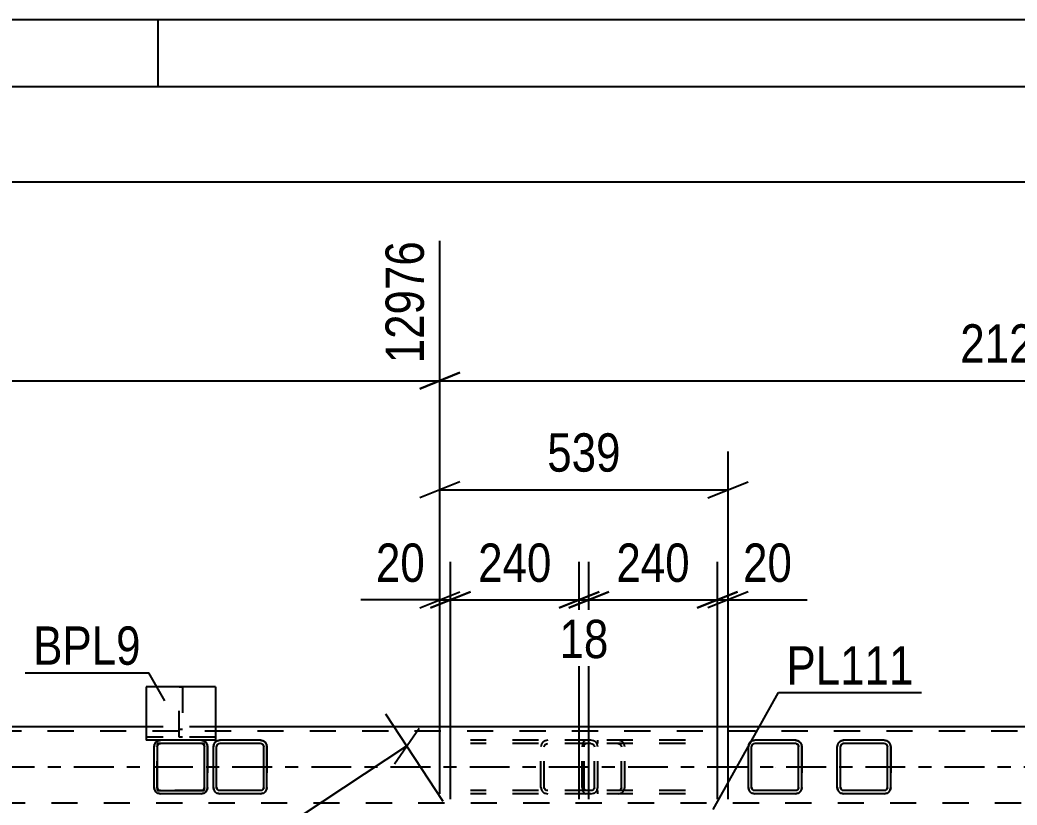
# Model space of a CAD drawing. Header units: millimetres. Extents: x -853 to 336, y -866 to -25.
# Drawn here: x -304 to -229.4, y -83.7 to -25.1 of the extents above; entities that cross this region are included whole.
import ezdxf

# ---------------------------------------------------------------- set-up
doc = ezdxf.new("R2010")
doc.units = ezdxf.units.MM
doc.linetypes.add('DXK_LINE_DOT2', pattern=[3.9198, 1.9599, -1.9599])
doc.linetypes.add('DXK_LINE_DOT3', pattern=[5.9187, 2.979, -0.9799, 0.9799, -0.9799])
doc.styles.add('Arial Narrow', font='ARIALN.TTF', dxfattribs={"height": 0.2})

# ---------------------------------------------------------------- blocks, each defined once
blk = doc.blocks.new('Unknown-570393679-1134')
at = {"color": 5, "linetype": 'Continuous'}
for p, q in [((336.325, -25.051), (-852.675, -25.051)), ((-293.675, -30.051), (-293.675, -25.051)), ((331.325, -30.051), (-847.675, -30.051))]:
    blk.add_line(p, q, dxfattribs=at)
blk = doc.blocks.new('Part-570393679-2540 - 2533')
at = {"color": 7, "linetype": 'DXK_LINE_DOT2'}
for p, q in [((-154.936, -78.205), (-791.628, -78.205)), ((-289.369, -77.885), (-294.569, -77.885)), ((-791.628, -83.565), (-154.936, -83.565))]:
    blk.add_line(p, q, dxfattribs=at)
at = {"color": 2, "linetype": 'Continuous'}
for p, q in [((-294.569, -77.885), (-442.611, -77.885)), ((-154.936, -77.885), (-289.369, -77.885))]:
    blk.add_line(p, q, dxfattribs=at)
at = {"color": 7, "linetype": 'DXK_LINE_DOT3'}
blk.add_line((-154.936, -80.885), (-791.628, -80.885), dxfattribs=at)
blk = doc.blocks.new('Part-570393679-2560 - 2533')
at = {"color": 2, "linetype": 'Continuous'}
for p, q in [((-249.056, -78.885), (-249.24, -78.921)), ((-246.016, -78.885), (-249.056, -78.885)), ((-245.833, -78.921), (-246.016, -78.885)), ((-249.5, -79.181), (-249.536, -79.365)), ((-249.536, -82.405), (-249.536, -79.365)), ((-249.536, -79.365), (-249.536, -79.365)), ((-249.296, -79.365), (-249.278, -79.273)), ((-249.296, -82.405), (-249.296, -79.365)), ((-249.296, -79.365), (-249.296, -79.365)), ((-249.278, -79.273), (-249.226, -79.195)), ((-249.226, -79.195), (-249.148, -79.143)), ((-249.056, -79.125), (-249.148, -79.143)), ((-246.016, -79.125), (-249.056, -79.125)), ((-245.924, -79.143), (-246.016, -79.125)), ((-245.924, -79.143), (-245.847, -79.195)), ((-245.847, -79.195), (-245.795, -79.273)), ((-245.795, -79.273), (-245.776, -79.365)), ((-245.776, -82.405), (-245.776, -79.365)), ((-245.776, -79.365), (-245.776, -79.365)), ((-245.536, -79.365), (-245.573, -79.181)), ((-245.536, -82.405), (-245.536, -79.365)), ((-245.536, -79.365), (-245.536, -79.365)), ((-249.536, -82.405), (-249.536, -82.405)), ((-249.536, -82.405), (-249.5, -82.589)), ((-249.296, -82.405), (-249.296, -82.405)), ((-249.278, -82.497), (-249.296, -82.405)), ((-249.226, -82.575), (-249.278, -82.497)), ((-249.148, -82.627), (-249.226, -82.575)), ((-249.056, -82.645), (-249.148, -82.627)), ((-246.016, -82.645), (-249.056, -82.645)), ((-245.924, -82.627), (-246.016, -82.645)), ((-245.847, -82.575), (-245.924, -82.627)), ((-245.795, -82.497), (-245.847, -82.575)), ((-245.776, -82.405), (-245.795, -82.497)), ((-245.776, -82.405), (-245.776, -82.405)), ((-245.573, -82.589), (-245.536, -82.405)), ((-245.536, -82.405), (-245.536, -82.405)), ((-249.24, -82.848), (-249.056, -82.885)), ((-246.016, -82.885), (-249.056, -82.885)), ((-246.016, -82.885), (-245.833, -82.848))]:
    blk.add_line(p, q, dxfattribs=at)
at = {"color": 7, "linetype": 'DXK_LINE_DOT2'}
for p, q in [((-249.24, -78.921), (-249.056, -78.885)), ((-246.016, -78.885), (-245.833, -78.921)), ((-249.536, -79.365), (-249.5, -79.181)), ((-249.536, -82.405), (-249.536, -79.365)), ((-249.278, -79.273), (-249.296, -79.365)), ((-249.296, -82.405), (-249.296, -79.365)), ((-249.226, -79.195), (-249.278, -79.273)), ((-249.148, -79.143), (-249.226, -79.195)), ((-249.056, -79.125), (-249.056, -79.125)), ((-245.924, -79.143), (-245.924, -79.143)), ((-245.847, -79.195), (-245.924, -79.143)), ((-245.795, -79.273), (-245.847, -79.195)), ((-245.776, -79.365), (-245.795, -79.273)), ((-245.776, -82.405), (-245.776, -79.365)), ((-245.573, -79.181), (-245.536, -79.365)), ((-245.536, -79.365), (-245.536, -82.405)), ((-249.5, -82.589), (-249.536, -82.405)), ((-249.296, -82.405), (-249.278, -82.497)), ((-249.278, -82.497), (-249.226, -82.575)), ((-249.226, -82.575), (-249.148, -82.627)), ((-249.056, -82.645), (-249.056, -82.645)), ((-245.924, -82.627), (-245.847, -82.575)), ((-245.924, -82.627), (-245.924, -82.627)), ((-245.847, -82.575), (-245.795, -82.497)), ((-245.795, -82.497), (-245.776, -82.405)), ((-245.536, -82.405), (-245.573, -82.589)), ((-249.056, -82.885), (-249.24, -82.848)), ((-245.833, -82.848), (-246.016, -82.885))]:
    blk.add_line(p, q, dxfattribs=at)
at = {"color": 7, "linetype": 'DXK_LINE_DOT3'}
blk.add_line((-247.536, -80.885), (-247.536, -80.885), dxfattribs=at)
at = {"color": 2, "linetype": 'Continuous'}
for centre, start, end in [((-249.056, -79.365), 112.5, 157.5), ((-246.016, -79.365), 22.5, 67.5), ((-249.056, -82.405), 202.5, 247.5), ((-246.016, -82.405), 292.5, 337.5)]:
    blk.add_arc(centre, 0.48, start, end, dxfattribs=at)
at = {"color": 7, "linetype": 'DXK_LINE_DOT2'}
for centre, start, end in [((-249.056, -79.365), 112.5, 157.5), ((-246.016, -79.365), 22.5, 67.5), ((-249.056, -82.405), 202.5, 247.5), ((-246.016, -82.405), 292.5, 337.5)]:
    blk.add_arc(centre, 0.48, start, end, dxfattribs=at)
blk = doc.blocks.new('Part-570393679-2991 - 2533')
at = {"color": 2, "linetype": 'Continuous'}
for p, q in [((-289.056, -78.885), (-289.24, -78.921)), ((-286.016, -78.885), (-289.056, -78.885)), ((-285.833, -78.921), (-286.016, -78.885)), ((-289.5, -79.181), (-289.536, -79.365)), ((-289.536, -82.405), (-289.536, -79.365)), ((-289.536, -79.365), (-289.536, -79.365)), ((-289.296, -79.365), (-289.278, -79.273)), ((-289.296, -82.405), (-289.296, -79.365)), ((-289.296, -79.365), (-289.296, -79.365)), ((-289.278, -79.273), (-289.226, -79.195)), ((-289.226, -79.195), (-289.148, -79.143)), ((-289.056, -79.125), (-289.148, -79.143)), ((-286.016, -79.125), (-289.056, -79.125)), ((-285.924, -79.143), (-286.016, -79.125)), ((-285.924, -79.143), (-285.847, -79.195)), ((-285.847, -79.195), (-285.795, -79.273)), ((-285.795, -79.273), (-285.776, -79.365)), ((-285.776, -82.405), (-285.776, -79.365)), ((-285.776, -79.365), (-285.776, -79.365)), ((-285.536, -79.365), (-285.573, -79.181)), ((-285.536, -82.405), (-285.536, -79.365)), ((-285.536, -79.365), (-285.536, -79.365)), ((-289.536, -82.405), (-289.536, -82.405)), ((-289.536, -82.405), (-289.5, -82.589)), ((-289.296, -82.405), (-289.296, -82.405)), ((-289.278, -82.497), (-289.296, -82.405)), ((-289.226, -82.575), (-289.278, -82.497)), ((-289.148, -82.627), (-289.226, -82.575)), ((-289.056, -82.645), (-289.148, -82.627)), ((-286.016, -82.645), (-289.056, -82.645)), ((-285.924, -82.627), (-286.016, -82.645)), ((-285.847, -82.575), (-285.924, -82.627)), ((-285.795, -82.497), (-285.847, -82.575)), ((-285.776, -82.405), (-285.795, -82.497)), ((-285.776, -82.405), (-285.776, -82.405)), ((-285.573, -82.589), (-285.536, -82.405)), ((-285.536, -82.405), (-285.536, -82.405)), ((-289.24, -82.848), (-289.056, -82.885)), ((-286.016, -82.885), (-289.056, -82.885)), ((-286.016, -82.885), (-285.833, -82.848))]:
    blk.add_line(p, q, dxfattribs=at)
at = {"color": 7, "linetype": 'DXK_LINE_DOT2'}
for p, q in [((-289.24, -78.921), (-289.056, -78.885)), ((-286.016, -78.885), (-285.833, -78.921)), ((-289.536, -79.365), (-289.5, -79.181)), ((-289.536, -82.405), (-289.536, -79.365)), ((-289.278, -79.273), (-289.296, -79.365)), ((-289.296, -82.405), (-289.296, -79.365)), ((-289.226, -79.195), (-289.278, -79.273)), ((-289.148, -79.143), (-289.226, -79.195)), ((-289.056, -79.125), (-289.056, -79.125)), ((-285.924, -79.143), (-285.924, -79.143)), ((-285.847, -79.195), (-285.924, -79.143)), ((-285.795, -79.273), (-285.847, -79.195)), ((-285.776, -79.365), (-285.795, -79.273)), ((-285.776, -82.405), (-285.776, -79.365)), ((-285.573, -79.181), (-285.536, -79.365)), ((-285.536, -79.365), (-285.536, -82.405)), ((-289.5, -82.589), (-289.536, -82.405)), ((-289.296, -82.405), (-289.278, -82.497)), ((-289.278, -82.497), (-289.226, -82.575)), ((-289.226, -82.575), (-289.148, -82.627)), ((-289.056, -82.645), (-289.056, -82.645)), ((-285.924, -82.627), (-285.847, -82.575)), ((-285.924, -82.627), (-285.924, -82.627)), ((-285.847, -82.575), (-285.795, -82.497)), ((-285.795, -82.497), (-285.776, -82.405)), ((-285.536, -82.405), (-285.573, -82.589)), ((-289.056, -82.885), (-289.24, -82.848)), ((-285.833, -82.848), (-286.016, -82.885))]:
    blk.add_line(p, q, dxfattribs=at)
at = {"color": 7, "linetype": 'DXK_LINE_DOT3'}
blk.add_line((-287.536, -80.885), (-287.536, -80.885), dxfattribs=at)
at = {"color": 2, "linetype": 'Continuous'}
for centre, start, end in [((-289.056, -79.365), 112.5, 157.5), ((-286.016, -79.365), 22.5, 67.5), ((-289.056, -82.405), 202.5, 247.5), ((-286.016, -82.405), 292.5, 337.5)]:
    blk.add_arc(centre, 0.48, start, end, dxfattribs=at)
at = {"color": 7, "linetype": 'DXK_LINE_DOT2'}
for centre, start, end in [((-289.056, -79.365), 112.5, 157.5), ((-286.016, -79.365), 22.5, 67.5), ((-289.056, -82.405), 202.5, 247.5), ((-286.016, -82.405), 292.5, 337.5)]:
    blk.add_arc(centre, 0.48, start, end, dxfattribs=at)
blk = doc.blocks.new('Part-570393679-2594 - 2533')
at = {"color": 7, "linetype": 'DXK_LINE_DOT2'}
for p, q in [((-292.088, -78.645), (-292.088, -74.885)), ((-292.088, -74.885), (-291.848, -74.885)), ((-291.848, -74.885), (-291.848, -78.645)), ((-292.088, -78.045), (-291.848, -78.045)), ((-291.848, -78.645), (-292.088, -78.645))]:
    blk.add_line(p, q, dxfattribs=at)
blk = doc.blocks.new('Part-570393679-2671 - 2533')
at = {"color": 7, "linetype": 'DXK_LINE_DOT2'}
for p, q in [((-261.878, -79.026), (-261.936, -79.181)), ((-261.791, -78.921), (-261.878, -79.026)), ((-261.688, -78.885), (-261.791, -78.921)), ((-254.245, -78.885), (-261.688, -78.885)), ((-260.79, -79.125), (-260.79, -78.885)), ((-259.088, -78.921), (-259.281, -78.885)), ((-261.936, -79.181), (-261.957, -79.365)), ((-261.957, -82.405), (-261.957, -79.365)), ((-261.822, -79.365), (-261.812, -79.273)), ((-261.822, -82.405), (-261.822, -79.365)), ((-261.812, -79.273), (-261.783, -79.195)), ((-261.783, -79.195), (-261.739, -79.143)), ((-261.739, -79.143), (-261.688, -79.125)), ((-254.245, -79.125), (-261.688, -79.125)), ((-259.281, -79.125), (-259.184, -79.143)), ((-259.184, -79.143), (-259.102, -79.195)), ((-259.102, -79.195), (-259.048, -79.273)), ((-259.048, -79.273), (-259.029, -79.365)), ((-259.029, -82.405), (-259.029, -79.365)), ((-258.777, -79.365), (-258.815, -79.181)), ((-258.777, -82.405), (-258.777, -79.365)), ((-261.957, -82.405), (-261.936, -82.589)), ((-261.936, -82.589), (-261.878, -82.744)), ((-261.878, -82.744), (-261.791, -82.848)), ((-261.812, -82.497), (-261.822, -82.405)), ((-261.783, -82.575), (-261.812, -82.497)), ((-261.739, -82.627), (-261.783, -82.575)), ((-261.688, -82.645), (-261.739, -82.627)), ((-254.245, -82.645), (-261.688, -82.645)), ((-260.79, -82.885), (-260.79, -82.645)), ((-259.184, -82.627), (-259.281, -82.645)), ((-259.102, -82.575), (-259.184, -82.627)), ((-259.048, -82.497), (-259.102, -82.575)), ((-259.029, -82.405), (-259.048, -82.497)), ((-258.815, -82.589), (-258.777, -82.405)), ((-261.791, -82.848), (-261.688, -82.885)), ((-254.245, -82.885), (-261.688, -82.885)), ((-259.281, -82.885), (-259.088, -82.848))]:
    blk.add_line(p, q, dxfattribs=at)
for centre, start, end in [((-259.265, -79.381), 23.89514, 68.84869), ((-259.265, -82.389), 291.15131, 336.10486)]:
    blk.add_arc(centre, 0.492, start, end, dxfattribs=at)
blk = doc.blocks.new('Part-570393679-2724 - 2533')
at = {"color": 7, "linetype": 'DXK_LINE_DOT2'}
for p, q in [((-261.301, -78.885), (-270.315, -78.885)), ((-264.536, -78.885), (-264.731, -78.921)), ((-261.105, -78.921), (-261.301, -78.885)), ((-261.301, -79.125), (-270.315, -79.125)), ((-265.008, -79.181), (-265.047, -79.365)), ((-265.047, -82.405), (-265.047, -79.365)), ((-264.791, -79.365), (-264.772, -79.273)), ((-264.791, -82.405), (-264.791, -79.365)), ((-264.772, -79.273), (-264.717, -79.195)), ((-264.717, -79.195), (-264.634, -79.143)), ((-264.634, -79.143), (-264.536, -79.125)), ((-261.301, -79.125), (-261.203, -79.143)), ((-261.203, -79.143), (-261.12, -79.195)), ((-261.12, -79.195), (-261.065, -79.273)), ((-261.065, -79.273), (-261.045, -79.365)), ((-261.045, -82.405), (-261.045, -79.365)), ((-260.79, -79.365), (-260.829, -79.181)), ((-260.79, -82.405), (-260.79, -79.365)), ((-261.301, -82.645), (-270.315, -82.645)), ((-265.047, -82.405), (-265.008, -82.589)), ((-264.772, -82.497), (-264.791, -82.405)), ((-264.717, -82.575), (-264.772, -82.497)), ((-264.634, -82.627), (-264.717, -82.575)), ((-264.536, -82.645), (-264.634, -82.627)), ((-261.203, -82.627), (-261.301, -82.645)), ((-261.12, -82.575), (-261.203, -82.627)), ((-261.065, -82.497), (-261.12, -82.575)), ((-261.045, -82.405), (-261.065, -82.497)), ((-260.829, -82.589), (-260.79, -82.405)), ((-261.301, -82.885), (-270.315, -82.885)), ((-264.731, -82.848), (-264.536, -82.885)), ((-261.301, -82.885), (-261.105, -82.848))]:
    blk.add_line(p, q, dxfattribs=at)
for centre, start, end in [((-264.555, -79.386), 110.75832, 155.68005), ((-261.281, -79.386), 24.31995, 69.24168), ((-264.555, -82.384), 204.31995, 249.24168), ((-261.281, -82.384), 290.75832, 335.68005)]:
    blk.add_arc(centre, 0.496, start, end, dxfattribs=at)
blk = doc.blocks.new('Part-570393679-3105 - 2533')
at = {"color": 2, "linetype": 'Continuous'}
for p, q in [((-289.369, -74.885), (-294.569, -74.885)), ((-294.569, -74.885), (-294.569, -78.885)), ((-289.369, -74.885), (-289.369, -78.885)), ((-293.491, -78.885), (-294.569, -78.885)), ((-289.369, -78.885), (-290.448, -78.885)), ((-289.369, -78.885), (-289.369, -78.885))]:
    blk.add_line(p, q, dxfattribs=at)
at = {"color": 7, "linetype": 'DXK_LINE_DOT2'}
for p, q in [((-289.369, -78.645), (-294.569, -78.645)), ((-294.569, -78.645), (-294.569, -78.662)), ((-294.569, -78.662), (-294.569, -78.865)), ((-294.569, -78.885), (-294.569, -78.865)), ((-290.448, -78.885), (-293.491, -78.885)), ((-289.369, -78.645), (-289.369, -78.645)), ((-289.369, -78.645), (-289.369, -78.865)), ((-289.369, -78.885), (-289.369, -78.865)), ((-289.369, -78.885), (-289.369, -78.885))]:
    blk.add_line(p, q, dxfattribs=at)
blk = doc.blocks.new('Part-570393679-3003 - 2533')
at = {"color": 2, "linetype": 'Continuous'}
for p, q in [((-290.209, -79.125), (-293.729, -79.125)), ((-293.729, -79.125), (-293.729, -82.645)), ((-290.209, -82.645), (-290.209, -79.125)), ((-293.729, -82.645), (-290.209, -82.645))]:
    blk.add_line(p, q, dxfattribs=at)
blk = doc.blocks.new('Part-570393679-3122 - 2533')
at = {"color": 2, "linetype": 'Continuous'}
for p, q in [((-293.489, -78.885), (-293.673, -78.921)), ((-290.449, -78.885), (-293.489, -78.885)), ((-290.266, -78.921), (-290.449, -78.885)), ((-293.933, -79.181), (-293.969, -79.365)), ((-293.969, -82.405), (-293.969, -79.365)), ((-293.969, -79.365), (-293.969, -79.365)), ((-289.969, -79.365), (-290.006, -79.181)), ((-289.969, -82.405), (-289.969, -79.365)), ((-289.969, -79.365), (-289.969, -79.365)), ((-293.969, -82.405), (-293.969, -82.405)), ((-293.969, -82.405), (-293.933, -82.588)), ((-290.006, -82.588), (-289.969, -82.405)), ((-289.969, -82.405), (-289.969, -82.405)), ((-293.673, -82.848), (-293.489, -82.885)), ((-290.449, -82.885), (-293.489, -82.885)), ((-290.449, -82.885), (-290.266, -82.848))]:
    blk.add_line(p, q, dxfattribs=at)
at = {"color": 7, "linetype": 'DXK_LINE_DOT2'}
for p, q in [((-293.673, -78.921), (-293.489, -78.885)), ((-290.449, -78.885), (-290.266, -78.921)), ((-293.969, -79.365), (-293.933, -79.181)), ((-293.969, -82.405), (-293.969, -79.365)), ((-293.729, -79.365), (-293.711, -79.273)), ((-293.711, -79.273), (-293.729, -79.365)), ((-293.729, -82.405), (-293.729, -79.365)), ((-293.729, -79.365), (-293.729, -79.365)), ((-293.729, -82.405), (-293.729, -79.365)), ((-293.711, -79.273), (-293.659, -79.195)), ((-293.659, -79.195), (-293.711, -79.273)), ((-293.659, -79.195), (-293.581, -79.143)), ((-293.581, -79.143), (-293.659, -79.195)), ((-293.581, -79.143), (-293.489, -79.125)), ((-290.449, -79.125), (-293.489, -79.125)), ((-290.358, -79.143), (-290.449, -79.125)), ((-290.358, -79.143), (-290.28, -79.195)), ((-290.28, -79.195), (-290.358, -79.143)), ((-290.28, -79.195), (-290.228, -79.273)), ((-290.228, -79.273), (-290.28, -79.195)), ((-290.228, -79.273), (-290.209, -79.365)), ((-290.209, -79.365), (-290.228, -79.273)), ((-290.209, -82.405), (-290.209, -79.365)), ((-290.209, -79.365), (-290.209, -79.365)), ((-290.209, -82.405), (-290.209, -79.365)), ((-290.006, -79.181), (-289.969, -79.365)), ((-289.969, -79.365), (-289.969, -82.405)), ((-293.933, -82.588), (-293.969, -82.405)), ((-293.729, -82.405), (-293.729, -82.405)), ((-293.711, -82.497), (-293.729, -82.405)), ((-293.729, -82.405), (-293.711, -82.497)), ((-293.659, -82.574), (-293.711, -82.497)), ((-293.711, -82.497), (-293.659, -82.574)), ((-293.581, -82.626), (-293.659, -82.574)), ((-293.659, -82.574), (-293.581, -82.626)), ((-293.489, -82.645), (-293.581, -82.626)), ((-290.449, -82.645), (-293.489, -82.645)), ((-290.358, -82.626), (-290.449, -82.645)), ((-290.28, -82.574), (-290.358, -82.626)), ((-290.358, -82.626), (-290.28, -82.574)), ((-290.228, -82.497), (-290.28, -82.574)), ((-290.28, -82.574), (-290.228, -82.497)), ((-290.209, -82.405), (-290.228, -82.497)), ((-290.228, -82.497), (-290.209, -82.405)), ((-290.209, -82.405), (-290.209, -82.405)), ((-289.969, -82.405), (-290.006, -82.588)), ((-293.489, -82.885), (-293.673, -82.848)), ((-290.266, -82.848), (-290.449, -82.885))]:
    blk.add_line(p, q, dxfattribs=at)
at = {"color": 7, "linetype": 'DXK_LINE_DOT3'}
blk.add_line((-291.969, -80.885), (-291.969, -80.885), dxfattribs=at)
at = {"color": 2, "linetype": 'Continuous'}
for centre, start, end in [((-293.489, -79.365), 112.5, 157.5), ((-290.449, -79.365), 22.5, 67.5), ((-293.489, -82.405), 202.5, 247.5), ((-290.449, -82.405), 292.5, 337.5)]:
    blk.add_arc(centre, 0.48, start, end, dxfattribs=at)
at = {"color": 7, "linetype": 'DXK_LINE_DOT2'}
for centre, start, end in [((-293.489, -79.365), 112.5, 157.5), ((-290.449, -79.365), 22.5, 67.5), ((-293.489, -82.405), 202.5, 247.5), ((-290.449, -82.405), 292.5, 337.5)]:
    blk.add_arc(centre, 0.48, start, end, dxfattribs=at)
blk = doc.blocks.new('Part-570393679-3123 - 2533')
at = {"color": 2, "linetype": 'Continuous'}
for p, q in [((-242.409, -78.885), (-242.592, -78.921)), ((-239.369, -78.885), (-242.409, -78.885)), ((-239.185, -78.921), (-239.369, -78.885)), ((-242.852, -79.181), (-242.889, -79.365)), ((-242.889, -82.405), (-242.889, -79.365)), ((-242.889, -79.365), (-242.889, -79.365)), ((-242.649, -79.365), (-242.63, -79.273)), ((-242.649, -82.405), (-242.649, -79.365)), ((-242.649, -79.365), (-242.649, -79.365)), ((-242.63, -79.273), (-242.578, -79.195)), ((-242.578, -79.195), (-242.501, -79.143)), ((-242.409, -79.125), (-242.501, -79.143)), ((-239.369, -79.125), (-242.409, -79.125)), ((-239.277, -79.143), (-239.369, -79.125)), ((-239.277, -79.143), (-239.199, -79.195)), ((-239.199, -79.195), (-239.147, -79.273)), ((-239.147, -79.273), (-239.129, -79.365)), ((-239.129, -82.405), (-239.129, -79.365)), ((-239.129, -79.365), (-239.129, -79.365)), ((-238.889, -79.365), (-238.925, -79.181)), ((-238.889, -82.405), (-238.889, -79.365)), ((-238.889, -79.365), (-238.889, -79.365)), ((-242.889, -82.405), (-242.889, -82.405)), ((-242.889, -82.405), (-242.852, -82.588)), ((-242.649, -82.405), (-242.649, -82.405)), ((-242.63, -82.497), (-242.649, -82.405)), ((-242.578, -82.574), (-242.63, -82.497)), ((-242.501, -82.626), (-242.578, -82.574)), ((-242.409, -82.645), (-242.501, -82.626)), ((-239.369, -82.645), (-242.409, -82.645)), ((-239.277, -82.626), (-239.369, -82.645)), ((-239.199, -82.574), (-239.277, -82.626)), ((-239.147, -82.497), (-239.199, -82.574)), ((-239.129, -82.405), (-239.147, -82.497)), ((-239.129, -82.405), (-239.129, -82.405)), ((-238.925, -82.588), (-238.889, -82.405)), ((-238.889, -82.405), (-238.889, -82.405)), ((-242.592, -82.848), (-242.409, -82.885)), ((-239.369, -82.885), (-242.409, -82.885)), ((-239.369, -82.885), (-239.185, -82.848))]:
    blk.add_line(p, q, dxfattribs=at)
at = {"color": 7, "linetype": 'DXK_LINE_DOT2'}
for p, q in [((-242.592, -78.921), (-242.409, -78.885)), ((-239.369, -78.885), (-239.185, -78.921)), ((-242.889, -79.365), (-242.852, -79.181)), ((-242.889, -82.405), (-242.889, -79.365)), ((-242.63, -79.273), (-242.649, -79.365)), ((-242.649, -82.405), (-242.649, -79.365)), ((-242.578, -79.195), (-242.63, -79.273)), ((-242.501, -79.143), (-242.578, -79.195)), ((-242.409, -79.125), (-242.409, -79.125)), ((-239.277, -79.143), (-239.277, -79.143)), ((-239.199, -79.195), (-239.277, -79.143)), ((-239.147, -79.273), (-239.199, -79.195)), ((-239.129, -79.365), (-239.147, -79.273)), ((-239.129, -82.405), (-239.129, -79.365)), ((-238.925, -79.181), (-238.889, -79.365)), ((-238.889, -79.365), (-238.889, -82.405)), ((-242.852, -82.588), (-242.889, -82.405)), ((-242.649, -82.405), (-242.63, -82.497)), ((-242.63, -82.497), (-242.578, -82.574)), ((-242.578, -82.574), (-242.501, -82.626)), ((-242.409, -82.645), (-242.409, -82.645)), ((-239.277, -82.626), (-239.199, -82.574)), ((-239.277, -82.626), (-239.277, -82.626)), ((-239.199, -82.574), (-239.147, -82.497)), ((-239.147, -82.497), (-239.129, -82.405)), ((-238.889, -82.405), (-238.925, -82.588)), ((-242.409, -82.885), (-242.592, -82.848)), ((-239.185, -82.848), (-239.369, -82.885))]:
    blk.add_line(p, q, dxfattribs=at)
at = {"color": 2, "linetype": 'Continuous'}
for centre, start, end in [((-242.409, -79.365), 112.5, 157.5), ((-239.369, -79.365), 22.5, 67.5), ((-242.409, -82.405), 202.5, 247.5), ((-239.369, -82.405), 292.5, 337.5)]:
    blk.add_arc(centre, 0.48, start, end, dxfattribs=at)
at = {"color": 7, "linetype": 'DXK_LINE_DOT2'}
for centre, start, end in [((-242.409, -79.365), 112.5, 157.5), ((-239.369, -79.365), 22.5, 67.5), ((-242.409, -82.405), 202.5, 247.5), ((-239.369, -82.405), 292.5, 337.5)]:
    blk.add_arc(centre, 0.48, start, end, dxfattribs=at)
blk = doc.blocks.new('StraightDimension-570393679-4241 - 2533')
at = {"color": 7, "linetype": 'Continuous'}
for p, q in [((-272.599, -82.885), (-272.599, -41.57)), ((-187.465, -82.885), (-187.465, -41.57)), ((-271.099, -51.411), (-274.099, -52.611)), ((-188.965, -52.611), (-185.965, -51.411)), ((-272.599, -52.011), (-187.465, -52.011))]:
    blk.add_line(p, q, dxfattribs=at)
at = {"color": 0}
blk.add_wipeout([(-225.776, -51.261), (-225.776, -47.061), (-234.288, -47.061), (-234.288, -51.261)], dxfattribs=at)
at = {"color": 3, "style": 'Arial Narrow'}
blk.add_text('2128', height=2.8633, dxfattribs=at).set_placement((-233.688, -50.661))
at = {"color": 0, "linetype": 'Continuous'}
blk.add_wipeout([(-188.065, -40.97), (-192.265, -40.97), (-192.265, -51.311), (-188.065, -51.311)], dxfattribs=at)
at = {"color": 3, "linetype": 'Continuous', "style": 'Arial Narrow'}
blk.add_text('15104', height=2.8633, rotation=90.00021, dxfattribs=at).set_placement((-188.665, -50.711))
blk = doc.blocks.new('StraightDimension-570393679-3729 - 2533')
at = {"color": 7, "linetype": 'Continuous'}
blk.add_line((-792.428, -37.161), (-121.416, -37.161), dxfattribs=at)
blk = doc.blocks.new('StraightDimension-570393679-24993 - 2533')
at = {"color": 7, "linetype": 'Continuous'}
for p, q in [((-272.599, -82.885), (-272.599, -65.544)), ((-271.799, -83.285), (-271.799, -65.544)), ((-274.099, -68.994), (-271.099, -67.794)), ((-270.299, -67.794), (-273.299, -68.994)), ((-272.599, -68.394), (-278.506, -68.394)), ((-272.599, -68.394), (-278.506, -68.394)), ((-272.599, -68.394), (-271.799, -68.394))]:
    blk.add_line(p, q, dxfattribs=at)
at = {"color": 0}
blk.add_wipeout([(-273.124, -67.644), (-273.124, -63.444), (-277.981, -63.444), (-277.981, -67.644)], dxfattribs=at)
at = {"color": 3, "style": 'Arial Narrow'}
blk.add_text('20', height=2.8633, dxfattribs=at).set_placement((-277.381, -67.044))
blk = doc.blocks.new('StraightDimension-570393679-4149 - 2533')
at = {"color": 7, "linetype": 'Continuous'}
for p, q in [((-272.599, -82.885), (-272.599, -57.308)), ((-251.054, -82.885), (-251.054, -57.308)), ((-271.099, -59.558), (-274.099, -60.758)), ((-252.554, -60.758), (-249.554, -59.558)), ((-272.599, -60.158), (-251.054, -60.158))]:
    blk.add_line(p, q, dxfattribs=at)
at = {"color": 0}
blk.add_wipeout([(-258.484, -59.408), (-258.484, -55.208), (-265.169, -55.208), (-265.169, -59.408)], dxfattribs=at)
at = {"color": 3, "style": 'Arial Narrow'}
blk.add_text('539', height=2.8633, dxfattribs=at).set_placement((-264.569, -58.808))
blk = doc.blocks.new('StraightDimension-570393679-4179 - 2533')
at = {"color": 7, "linetype": 'Continuous'}
for p, q in [((-272.349, -83.449), (-276.637, -76.931)), ((-275.994, -80.638), (-274.147, -77.986)), ((-307.665, -100.752), (-275.07, -79.312)), ((-304.943, -104.889), (-309.231, -98.371)), ((-306.741, -99.426), (-308.588, -102.078))]:
    blk.add_line(p, q, dxfattribs=at)
at = {"color": 0}
blk.add_wipeout([(-288.987, -87.569), (-291.295, -84.06), (-296.88, -87.733), (-294.572, -91.242)], dxfattribs=at)
at = {"color": 3, "style": 'Arial Narrow'}
blk.add_text('975', height=2.8633, rotation=33.33468, dxfattribs=at).set_placement((-294.4, -90.411))
blk = doc.blocks.new('StraightDimension-570393679-24992 - 2533')
at = {"color": 7, "linetype": 'Continuous'}
for p, q in [((-271.799, -83.285), (-271.799, -65.544)), ((-262.191, -83.285), (-262.191, -65.544)), ((-273.299, -68.994), (-270.299, -67.794)), ((-260.691, -67.794), (-263.691, -68.994)), ((-271.799, -68.394), (-262.191, -68.394))]:
    blk.add_line(p, q, dxfattribs=at)
at = {"color": 0}
blk.add_wipeout([(-263.653, -67.644), (-263.653, -63.444), (-270.338, -63.444), (-270.338, -67.644)], dxfattribs=at)
at = {"color": 3, "style": 'Arial Narrow'}
blk.add_text('240', height=2.8633, dxfattribs=at).set_placement((-269.738, -67.044))
blk = doc.blocks.new('StraightDimension-570393679-4242 - 2533')
at = {"color": 7, "linetype": 'Continuous'}
for p, q in [((-357.734, -82.885), (-357.734, -41.57)), ((-272.599, -82.885), (-272.599, -41.57)), ((-356.234, -51.411), (-359.234, -52.611)), ((-274.099, -52.611), (-271.099, -51.411)), ((-357.734, -52.011), (-272.599, -52.011))]:
    blk.add_line(p, q, dxfattribs=at)
at = {"color": 0}
blk.add_wipeout([(-310.91, -51.261), (-310.91, -47.061), (-319.423, -47.061), (-319.423, -51.261)], dxfattribs=at)
at = {"color": 3, "style": 'Arial Narrow'}
blk.add_text('2128', height=2.8633, dxfattribs=at).set_placement((-318.823, -50.661))
at = {"color": 0, "linetype": 'Continuous'}
blk.add_wipeout([(-273.199, -40.97), (-277.399, -40.97), (-277.399, -51.311), (-273.199, -51.311)], dxfattribs=at)
at = {"color": 3, "linetype": 'Continuous', "style": 'Arial Narrow'}
blk.add_text('12976', height=2.8633, rotation=90.00021, dxfattribs=at).set_placement((-273.799, -50.711))
blk = doc.blocks.new('StraightDimension-570393679-24989 - 2533')
at = {"color": 7, "linetype": 'Continuous'}
for p, q in [((-251.854, -83.285), (-251.854, -65.544)), ((-251.054, -83.285), (-251.054, -65.544)), ((-253.354, -68.994), (-250.354, -67.794)), ((-249.554, -67.794), (-252.554, -68.994)), ((-251.854, -68.394), (-251.054, -68.394)), ((-251.054, -68.394), (-245.147, -68.394)), ((-251.054, -68.394), (-245.147, -68.394))]:
    blk.add_line(p, q, dxfattribs=at)
at = {"color": 0}
blk.add_wipeout([(-245.672, -67.644), (-245.672, -63.444), (-250.529, -63.444), (-250.529, -67.644)], dxfattribs=at)
at = {"color": 3, "style": 'Arial Narrow'}
blk.add_text('20', height=2.8633, dxfattribs=at).set_placement((-249.929, -67.044))
blk = doc.blocks.new('StraightDimension-570393679-24990 - 2533')
at = {"color": 7, "linetype": 'Continuous'}
for p, q in [((-261.461, -83.285), (-261.461, -65.544)), ((-251.854, -83.285), (-251.854, -65.544)), ((-262.961, -68.994), (-259.961, -67.794)), ((-250.354, -67.794), (-253.354, -68.994)), ((-261.461, -68.394), (-251.854, -68.394))]:
    blk.add_line(p, q, dxfattribs=at)
at = {"color": 0}
blk.add_wipeout([(-253.315, -67.644), (-253.315, -63.444), (-260, -63.444), (-260, -67.644)], dxfattribs=at)
at = {"color": 3, "style": 'Arial Narrow'}
blk.add_text('240', height=2.8633, dxfattribs=at).set_placement((-259.4, -67.044))
blk = doc.blocks.new('StraightDimension-570393679-24991 - 2533')
at = {"color": 7, "linetype": 'Continuous'}
for p, q in [((-262.191, -83.285), (-262.191, -65.994)), ((-261.461, -83.285), (-261.461, -65.994)), ((-263.691, -68.994), (-260.691, -67.794)), ((-259.961, -67.794), (-262.961, -68.994)), ((-262.191, -68.394), (-261.461, -68.394))]:
    blk.add_line(p, q, dxfattribs=at)
at = {"color": 0}
blk.add_wipeout([(-259.398, -73.344), (-259.398, -69.144), (-264.255, -69.144), (-264.255, -73.344)], dxfattribs=at)
at = {"color": 3, "style": 'Arial Narrow'}
blk.add_text('18', height=2.8633, dxfattribs=at).set_placement((-263.655, -72.744))
blk = doc.blocks.new('Mark-570393679-2935 - 2533')
at = {"color": 30, "linetype": 'Continuous'}
for p, q in [((-252.175, -84.061), (-247.281, -75.316)), ((-247.281, -75.316), (-236.577, -75.316))]:
    blk.add_line(p, q, dxfattribs=at)
at = {"color": 0}
blk.add_wipeout([(-237.177, -74.716), (-237.177, -71.716), (-246.681, -71.716), (-246.681, -74.716)], dxfattribs=at)
blk.add_wipeout([(-237.177, -74.716), (-237.177, -71.716), (-246.681, -71.716), (-246.681, -74.716)], dxfattribs=at)
at = {"color": 3, "style": 'Arial Narrow'}
blk.add_text('PL111', height=2.8633, dxfattribs=at).set_placement((-246.681, -74.716))
blk = doc.blocks.new('Mark-570393679-3101 - 2533')
at = {"color": 30, "linetype": 'Continuous'}
for p in [(-303.607, -73.839), (-293.167, -75.93)]:
    blk.add_line(p, (-294.368, -73.839), dxfattribs=at)
at = {"color": 0}
blk.add_wipeout([(-294.968, -73.239), (-294.968, -70.239), (-303.007, -70.239), (-303.007, -73.239)], dxfattribs=at)
blk.add_wipeout([(-294.968, -73.239), (-294.968, -70.239), (-303.007, -70.239), (-303.007, -73.239)], dxfattribs=at)
at = {"color": 3, "style": 'Arial Narrow'}
blk.add_text('BPL9', height=2.8633, dxfattribs=at).set_placement((-303.007, -73.239))

msp = doc.modelspace()

# ---------------------------------------------------------------- block references
for name in ['Unknown-570393679-1134', 'Part-570393679-3105 - 2533', 'Part-570393679-2594 - 2533', 'Part-570393679-2540 - 2533', 'Part-570393679-3122 - 2533', 'Part-570393679-2991 - 2533', 'Part-570393679-2724 - 2533', 'Part-570393679-2671 - 2533', 'Part-570393679-2560 - 2533', 'Part-570393679-3123 - 2533', 'Part-570393679-3003 - 2533']:
    msp.add_blockref(name, (0, 0))

# ---------------------------------------------------------------- next in the draw order: block references
msp.add_blockref('StraightDimension-570393679-4241 - 2533', (0, 0))

# ---------------------------------------------------------------- next in the draw order: block references
msp.add_blockref('StraightDimension-570393679-3729 - 2533', (0, 0))

# ---------------------------------------------------------------- next in the draw order: block references
msp.add_blockref('StraightDimension-570393679-24993 - 2533', (0, 0))

# ---------------------------------------------------------------- next in the draw order: block references
msp.add_blockref('StraightDimension-570393679-4149 - 2533', (0, 0))

# ---------------------------------------------------------------- next in the draw order: block references
for name in ['StraightDimension-570393679-24989 - 2533', 'StraightDimension-570393679-4179 - 2533']:
    msp.add_blockref(name, (0, 0))

# ---------------------------------------------------------------- next in the draw order: block references
msp.add_blockref('StraightDimension-570393679-24992 - 2533', (0, 0))

# ---------------------------------------------------------------- next in the draw order: block references
for name in ['StraightDimension-570393679-4242 - 2533', 'StraightDimension-570393679-24990 - 2533']:
    msp.add_blockref(name, (0, 0))

# ---------------------------------------------------------------- next in the draw order: block references
for name in ['StraightDimension-570393679-24991 - 2533', 'Mark-570393679-3101 - 2533', 'Mark-570393679-2935 - 2533']:
    msp.add_blockref(name, (0, 0))

doc.saveas('drawing.dxf')
